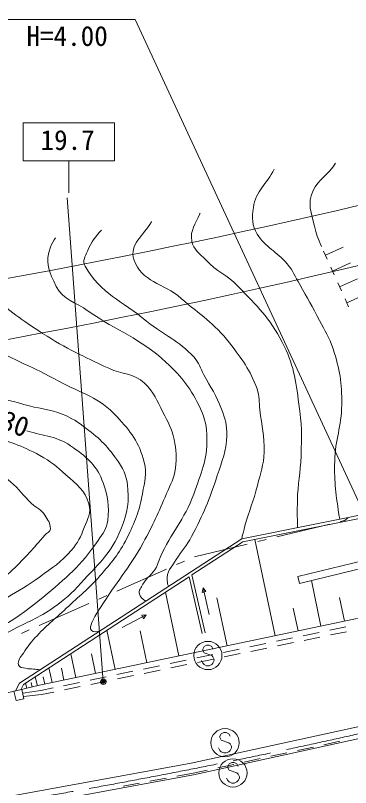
# Model space of a CAD drawing. Units: millimetres, scale not verified. Extents: x 40000 to 680000, y 20000 to 380000.
# Drawn here: x 426941 to 457754, y 271526 to 342568 of the extents above; entities that cross this region are included whole.
import ezdxf
from ezdxf.enums import TextEntityAlignment as Align

# ---------------------------------------------------------------- set-up
doc = ezdxf.new("R2010")
doc.units = ezdxf.units.MM
doc.header["$LTSCALE"] = 1000
doc.header["$PDMODE"] = 32
doc.header["$PDSIZE"] = 500
doc.linetypes.add('CHAIN', pattern=[18.5, 12, -1.5, 3.5, -1.5])
for name, color, linetype, lineweight in [('M-BGD', 7, 'Continuous', 13), ('M-BMK', 2, 'CHAIN', 13), ('M-BMK-ROW', 30, 'Continuous', 13), ('M-STR-HTXT', 7, 'Continuous', 13), ('M-STR-STRC', 7, 'Continuous', 13)]:
    doc.layers.add(name, color=color, linetype=linetype, lineweight=lineweight)
doc.styles.add('ＭＳ ゴシック', font='')
doc.styles.get('ＭＳ ゴシック').set_extended_font_data('MS Gothic')

msp = doc.modelspace()

# ---------------------------------------------------------------- linework, layer by layer
at = {"layer": 'M-BGD'}
for p, q in [((455440, 320513), (457081, 321252)), ((455604, 320148), (455276, 320878)), ((456096, 319054), (457738, 319793)), ((456261, 318689), (455932, 319419)), ((456753, 317595), (458394, 318333)), ((456917, 317230), (456589, 317960)), ((457410, 316136), (459051, 316874)), ((457574, 315771), (457245, 316500)), ((450831, 285494), (448968, 294361)), ((444106, 285687), (442903, 290913)), ((444398, 285754), (443171, 291087)), ((455034, 286377), (454151, 290581)), ((444096, 289484), (444195, 289891)), ((444755, 287455), (444195, 289891)), ((444195, 289891), (444461, 289568)), ((441964, 283632), (440732, 289500)), ((444461, 289568), (444096, 289484)), ((446398, 284563), (445466, 288996)), ((457204, 286833), (456748, 289004)), ((452932, 285936), (452491, 288038)), ((436751, 286251), (438969, 287404)), ((438550, 287398), (438969, 287404)), ((438723, 287065), (438550, 287398)), ((438969, 287404), (438723, 287065)), ((457314, 286312), (455846, 286005)), ((436097, 282399), (435342, 285993)), ((439030, 283016), (438414, 285950)), ((454867, 285800), (453399, 285494)), ((457392, 285869), (455923, 285566)), ((452420, 285289), (450952, 284982)), ((454944, 285365), (453475, 285062)), ((447526, 284266), (446057, 283960)), ((449973, 284778), (448504, 284471)), ((450047, 284355), (448578, 284052)), ((452495, 284860), (451026, 284557)), ((432503, 281645), (432041, 283845)), ((434300, 282022), (433923, 283819)), ((445078, 283755), (443610, 283448)), ((447598, 283850), (446129, 283547)), ((442631, 283244), (441163, 282937)), ((442701, 282841), (441232, 282538)), ((445150, 283345), (443681, 283043)), ((430303, 281182), (430020, 282530)), ((431403, 281413), (431172, 282514)), ((437737, 282221), (436269, 281914)), ((440184, 282732), (438716, 282426)), ((440253, 282336), (438784, 282033)), ((428957, 280894), (428762, 281711)), ((429629, 281041), (429488, 281715)), ((435290, 281710), (433821, 281403)), ((435356, 281326), (433887, 281023)), ((437804, 281831), (436335, 281528)), ((427984, 280663), (427872, 281132)), ((428470, 280778), (428373, 281187)), ((430395, 280687), (429265, 280451)), ((432843, 281199), (431374, 280892)), ((432907, 280821), (431438, 280519)), ((429265, 280451), (427608, 280197)), ((429351, 280088), (427678, 279905)), ((430459, 280317), (429351, 280088)), ((455313, 275466), (456779, 275787)), ((452871, 274933), (454337, 275253)), ((450429, 274399), (451894, 274719)), ((445544, 273331), (447009, 273652)), ((447986, 273865), (449452, 274185)), ((441769, 272559), (443287, 272838)), ((443287, 272838), (444567, 273118)), ((439310, 272108), (440785, 272379)), ((436851, 271657), (438326, 271928))]:
    msp.add_line(p, q, dxfattribs=at)
for points in [[(426945, 280415), (427315, 281128), (447746, 294422), (461479, 297172), (461337, 299750), (468934, 304331), (489628, 311098)], [(464188, 288300), (429149, 280940), (426464, 280301), (421876, 279584), (398470, 276308), (374738, 274059), (350855, 272828), (327965, 272278), (303959, 272935), (279920, 274378), (268625, 275481), (256727, 276805), (242333, 278488), (213212, 283229), (211907, 283372), (200975, 285331), (177777, 290226), (162286, 294597), (143942, 301907), (136577, 304368), (128706, 306811), (115359, 308902), (109549, 309905)], [(76689, 308159), (89927, 304114), (110814, 297984), (149826, 287269), (172825, 281432), (192594, 277110), (218464, 272247), (234706, 269643), (267947, 265374), (281560, 264172), (303893, 262878), (322749, 262439), (347538, 262767), (367601, 263788), (392448, 265995), (410520, 268261), (426813, 270787), (443098, 273776), (466141, 278812)], [(443171, 291087), (447862, 294139), (461793, 296929), (461646, 299586), (469060, 304056), (471552, 304871), (480266, 307721)], [(76364, 307108), (89612, 303060), (110513, 296925), (149545, 286206), (172572, 280362), (192375, 276032), (218275, 271164), (234549, 268554), (267828, 264280), (281480, 263075), (303848, 261779), (322744, 261338), (347574, 261668), (367678, 262691), (392565, 264901), (410672, 267172), (426997, 269703), (443315, 272697), (466397, 277742)], [(427424, 280529), (427678, 281006), (442903, 290913)]]:
    msp.add_lwpolyline(points, dxfattribs=at)
for points in [[(453050, 290312), (473275, 295236), (473122, 295865), (452896, 290942)], [(426801, 280381), (427521, 280552), (427725, 279697), (427005, 279525)]]:
    msp.add_lwpolyline(points, close=True, dxfattribs=at)
for points, knots in [([(455086, 321300), (454718, 322116), (454618, 322430), (454433, 323189), (454137, 324409), (453768, 325256), (454284, 326401), (454817, 327581), (455727, 327855), (456367, 328982)], [0, 0, 0, 0, 1, 1, 1, 2, 2, 2, 3, 3, 3, 3]), ([(450745, 328438), (450036, 327027), (449039, 326447), (448820, 324883), (448686, 323930), (448663, 323260), (449174, 322444), (449976, 321164), (450951, 320882), (451925, 319727), (452490, 319056), (452643, 318563), (453084, 317805), (453823, 316533), (454210, 315804), (454893, 314501), (455416, 313504), (455796, 312976), (456143, 311905), (456772, 309966), (456962, 308787), (456947, 306748), (456932, 304700), (456340, 303592), (456298, 301544), (456255, 299460), (456385, 298640), (456758, 296227)], [0, 0, 0, 0, 1, 1, 1, 2, 2, 2, 3, 3, 3, 4, 4, 4, 5, 5, 5, 6, 6, 6, 7, 7, 7, 8, 8, 8, 9, 9, 9, 9]), ([(452887, 295451), (452845, 296612), (452849, 296944), (452868, 297900), (452901, 299528), (453149, 300428), (453202, 302056), (453263, 303916), (453278, 304974), (453012, 306816), (452682, 309096), (452536, 310468), (451467, 312508), (450278, 314777), (449174, 315804), (447402, 317654), (446370, 318732), (445464, 318984), (444446, 320075), (443870, 320692), (443314, 320980), (443157, 321809), (442967, 322814), (443526, 323367), (443899, 324318), (443907, 324338), (443915, 324357), (443922, 324376)], [0, 0, 0, 0, 1, 1, 1, 2, 2, 2, 3, 3, 3, 4, 4, 4, 5, 5, 5, 6, 6, 6, 7, 7, 7, 8, 8, 8, 9, 9, 9, 9]), ([(447746, 294422), (447879, 294992), (447923, 295145), (448044, 295606), (448428, 297071), (448842, 297836), (449189, 299310), (449471, 300503), (449783, 301162), (449799, 302387), (449820, 303915), (449602, 304764), (449418, 306281), (449327, 307034), (449425, 307495), (449159, 308205), (448483, 310007), (447803, 310908), (446630, 312434), (445191, 314306), (443964, 314978), (442186, 316531), (440529, 317979), (438510, 318018), (437837, 320113), (437380, 321535), (438714, 322280), (439441, 323584), (439447, 323594), (439452, 323604), (439458, 323613)], [0, 0, 0, 0, 1, 1, 1, 2, 2, 2, 3, 3, 3, 4, 4, 4, 5, 5, 5, 6, 6, 6, 7, 7, 7, 8, 8, 8, 9, 9, 9, 10, 10, 10, 10]), ([(441025, 290049), (440930, 290250), (440922, 290369), (440893, 290581), (440785, 291393), (441312, 291799), (441732, 292502), (442243, 293356), (442676, 293745), (443139, 294625), (444247, 296726), (444772, 297968), (445495, 300230), (445947, 301642), (446343, 302440), (446378, 303922), (446400, 304888), (446243, 305448), (445889, 306346), (445381, 307637), (444939, 308291), (444274, 309509), (443929, 310141), (443849, 310579), (443368, 311116), (441936, 312713), (440658, 313082), (439002, 314445), (436713, 316329), (434811, 316930), (433348, 319508), (433078, 319985), (433354, 320388), (433563, 320893), (433912, 321734), (434358, 322299), (434850, 322826)], [0, 0, 0, 0, 1, 1, 1, 2, 2, 2, 3, 3, 3, 4, 4, 4, 5, 5, 5, 6, 6, 6, 7, 7, 7, 8, 8, 8, 9, 9, 9, 10, 10, 10, 11, 11, 11, 12, 12, 12, 12]), ([(438935, 288689), (438660, 288851), (438423, 289001), (438341, 289333), (438253, 289692), (438483, 289897), (438651, 290226), (439012, 290930), (439566, 291101), (439907, 291815), (440064, 292143), (440098, 292350), (440243, 292684), (441278, 295050), (442464, 296098), (443331, 298531), (444023, 300473), (444574, 301605), (444547, 303666), (444533, 304749), (444411, 305391), (443957, 306374), (443086, 308258), (442309, 309224), (440795, 310644), (438351, 312936), (436374, 313439), (433638, 315373), (432450, 316213), (431334, 316341), (430687, 317643), (430055, 318914), (429631, 319917), (430152, 321237), (430287, 321580), (430449, 321860), (430630, 322105)], [0, 0, 0, 0, 1, 1, 1, 2, 2, 2, 3, 3, 3, 4, 4, 4, 5, 5, 5, 6, 6, 6, 7, 7, 7, 8, 8, 8, 9, 9, 9, 10, 10, 10, 11, 11, 11, 12, 12, 12, 12]), ([(434702, 285935), (434465, 285872), (434100, 285769), (433930, 285982), (433772, 286180), (433876, 286435), (433972, 286699), (434185, 287289), (434442, 287558), (434773, 288091), (436234, 290452), (437329, 291604), (438675, 294032), (439628, 295750), (440083, 296759), (440836, 298574), (441208, 299472), (441540, 299960), (441649, 300927), (441763, 301948), (441735, 302549), (441526, 303556), (441311, 304593), (440989, 305126), (440506, 306068), (439944, 307166), (439692, 307874), (438802, 308728), (437799, 309689), (436776, 309506), (435520, 310100), (433091, 311247), (431700, 311864), (429442, 313318), (427484, 314579), (426406, 315338), (424662, 316882), (424295, 317207), (423973, 317354), (423832, 317825), (423455, 319085), (423885, 320029), (424551, 321066)], [0, 0, 0, 0, 1, 1, 1, 2, 2, 2, 3, 3, 3, 4, 4, 4, 5, 5, 5, 6, 6, 6, 7, 7, 7, 8, 8, 8, 9, 9, 9, 10, 10, 10, 11, 11, 11, 12, 12, 12, 13, 13, 13, 14, 14, 14, 14]), ([(418887, 320099), (418760, 319625), (418649, 319115), (418538, 318542), (418386, 317762), (418145, 317200), (418535, 316508), (419247, 315248), (420164, 314936), (421303, 314044), (422453, 313143), (423228, 312820), (424510, 312120), (426968, 310777), (428469, 310262), (430926, 308917), (433070, 307743), (434630, 307475), (436272, 305665), (437554, 304251), (438304, 303319), (438781, 301471), (439065, 300370), (438814, 299684), (438615, 298565), (438319, 296897), (437940, 295988), (437187, 294471), (436447, 292982), (435795, 292268), (434713, 291006), (433618, 289730), (432831, 289180), (431614, 288020), (430491, 286949), (429779, 286432), (428730, 285289), (428264, 284782), (428032, 284467), (427666, 283884), (427424, 283500), (427110, 283215), (427226, 282810), (427299, 282557), (427606, 282570), (427880, 282502), (428154, 282433), (428318, 282448), (428599, 282422), (428845, 282399), (428924, 282393), (429228, 282372)], [0, 0, 0, 0, 1, 1, 1, 2, 2, 2, 3, 3, 3, 4, 4, 4, 5, 5, 5, 6, 6, 6, 7, 7, 7, 8, 8, 8, 9, 9, 9, 10, 10, 10, 11, 11, 11, 12, 12, 12, 13, 13, 13, 14, 14, 14, 15, 15, 15, 16, 16, 16, 17, 17, 17, 17]), ([(413863, 319240), (413538, 318647), (413301, 318047), (413368, 317218), (413482, 315793), (414244, 315113), (415201, 314050), (416820, 312251), (418021, 311516), (420041, 310182), (421595, 309156), (422512, 308632), (424218, 307883), (425527, 307307), (426333, 307171), (427707, 306771), (429072, 306374), (429912, 306398), (431236, 305882), (432170, 305519), (432638, 305171), (433443, 304573), (434784, 303578), (435457, 302865), (436409, 301493), (437007, 300630), (437206, 299998), (437285, 298950), (437405, 297334), (437123, 296362), (436457, 294884), (435540, 292851), (434468, 292016), (432978, 290356), (432093, 289369), (431523, 288870), (430449, 288093), (429033, 287069), (428043, 286810), (426520, 285953), (424821, 284998), (424280, 284672), (422209, 283436)], [0, 0, 0, 0, 1, 1, 1, 2, 2, 2, 3, 3, 3, 4, 4, 4, 5, 5, 5, 6, 6, 6, 7, 7, 7, 8, 8, 8, 9, 9, 9, 10, 10, 10, 11, 11, 11, 12, 12, 12, 13, 13, 13, 14, 14, 14, 14]), ([(407971, 318324), (408397, 316250), (409364, 315304), (410593, 313580), (411327, 312551), (411632, 311857), (412593, 311037), (415317, 308716), (416958, 307477), (420147, 305853), (421781, 305020), (422790, 304757), (424483, 304051), (426326, 303283), (427454, 303049), (429197, 302075), (430208, 301510), (430717, 301081), (431575, 300304), (432566, 299406), (433340, 298905), (433695, 297617), (433924, 296786), (433569, 296259), (433269, 295451), (432942, 294573), (432685, 294084), (432086, 293364), (431128, 292212), (430354, 291787), (429152, 290894), (428037, 290066), (427321, 289736), (426154, 288985), (425152, 288340), (424605, 287957), (423596, 287323), (422394, 286568), (421781, 286022), (420483, 285447), (419367, 284953), (418896, 284816), (417515, 284466)], [0, 0, 0, 0, 1, 1, 1, 2, 2, 2, 3, 3, 3, 4, 4, 4, 5, 5, 5, 6, 6, 6, 7, 7, 7, 8, 8, 8, 9, 9, 9, 10, 10, 10, 11, 11, 11, 12, 12, 12, 13, 13, 13, 14, 14, 14, 14]), ([(406016, 317900), (406090, 317619), (406215, 317361), (406362, 317027), (407151, 315243), (407756, 314315), (408813, 312675), (409799, 311145), (410076, 310033), (411435, 308822), (414135, 306417), (416126, 305680), (419258, 303875), (420815, 302978), (421780, 302640), (423317, 301710), (424579, 300945), (425366, 300614), (426486, 299653), (427307, 298949), (427642, 298422), (428423, 297673), (428880, 297234), (429309, 297141), (429639, 296600), (429916, 296148), (430167, 295873), (430149, 295344), (430139, 295043), (429849, 294982), (429650, 294756), (428521, 293480), (427926, 292723), (426674, 291569), (425418, 290412), (424762, 289688), (423342, 288742), (421901, 287782), (420964, 287454), (419391, 286730), (417828, 286011), (417276, 285799), (415321, 285049)], [0, 0, 0, 0, 1, 1, 1, 2, 2, 2, 3, 3, 3, 4, 4, 4, 5, 5, 5, 6, 6, 6, 7, 7, 7, 8, 8, 8, 9, 9, 9, 10, 10, 10, 11, 11, 11, 12, 12, 12, 13, 13, 13, 14, 14, 14, 14]), ([(427997, 304334), (429555, 303885), (430820, 303865), (432286, 302793), (433616, 301820), (434450, 301119), (435005, 299568), (435464, 298287), (435568, 297462), (435421, 296109), (435335, 295313), (434993, 294918), (434541, 294258), (432927, 291904), (431643, 290844), (429454, 289013), (426289, 286365), (424563, 285765), (420249, 283828)], [0, 0, 0, 0, 1, 1, 1, 2, 2, 2, 3, 3, 3, 4, 4, 4, 5, 5, 5, 6, 6, 6, 6]), ([(439449, 211428), (441636, 214013), (442198, 214672), (443982, 216734), (446155, 219246), (447184, 220837), (449600, 223116), (452338, 225698), (453738, 227764), (457339, 228854), (459050, 229372), (460218, 229380), (461914, 228818), (463094, 228427), (463631, 227914), (464747, 227366), (465366, 227062), (465674, 226754), (466353, 226628), (466891, 226529), (467234, 226493), (467754, 226667), (469363, 227203), (470001, 228067), (471387, 229046), (472794, 230039), (473708, 230496), (474819, 231812), (476135, 233370), (476320, 234621), (477397, 236353), (478406, 237977), (478974, 238898), (480195, 240371), (481784, 242288), (483012, 243047), (484798, 244783), (485907, 245861), (486598, 246399), (487627, 247555), (489707, 249893), (490513, 251508), (492620, 253822), (494843, 256262), (496084, 257655), (498594, 259799), (501084, 261926), (502599, 262997), (505391, 264707), (508181, 266418), (509680, 267593), (512764, 268689), (514452, 269289), (515478, 269487), (517269, 269547), (519052, 269607), (520047, 269144), (521827, 269257), (523255, 269348), (524081, 269440), (525429, 269919), (526947, 270458), (527562, 271250), (528962, 272046), (531903, 273716), (533466, 274872), (536628, 276073), (538315, 276714), (539338, 276981), (541141, 277058), (542528, 277117), (543332, 277043), (544678, 276706), (546339, 276289), (547295, 275878), (548626, 274802), (549644, 273979), (549958, 273212), (550483, 272014), (551141, 270514), (551111, 269538), (551536, 267956), (552202, 265479), (552710, 264127), (553329, 261637), (554472, 257042), (554584, 255341), (555321, 249678)], [0, 0, 0, 0, 1, 1, 1, 2, 2, 2, 3, 3, 3, 4, 4, 4, 5, 5, 5, 6, 6, 6, 7, 7, 7, 8, 8, 8, 9, 9, 9, 10, 10, 10, 11, 11, 11, 12, 12, 12, 13, 13, 13, 14, 14, 14, 15, 15, 15, 16, 16, 16, 17, 17, 17, 18, 18, 18, 19, 19, 19, 20, 20, 20, 21, 21, 21, 22, 22, 22, 23, 23, 23, 24, 24, 24, 25, 25, 25, 26, 26, 26, 27, 27, 27, 28, 28, 28, 29, 29, 29, 29])]:
    msp.add_open_spline(points, degree=3, knots=knots, dxfattribs=at)
at = {"layer": 'M-BMK'}
msp.add_arc((327236, 859246), 597374, 264.29835, 283.44672, dxfattribs=at)
at = {"layer": 'M-BMK-ROW'}
for p, q in [((457237, 296099), (457511, 296336)), ((450980, 294587), (455840, 295762)), ((456812, 295996), (457237, 296099)), ((449230, 294164), (450008, 294352)), ((443398, 292754), (448258, 293929)), ((441749, 292035), (442480, 292359)), ((436263, 289604), (440835, 291630)), ((434618, 288875), (435349, 289199)), ((429132, 286445), (433703, 288470)), ((427486, 285716), (428217, 286040))]:
    msp.add_line(p, q, dxfattribs=at)
at = {"layer": 'M-STR-HTXT'}
msp.add_lwpolyline([(462518, 289106), (437937, 342199), (416687, 342199)], dxfattribs=at)
for centre, radius, start, end in [((314133, 939876), 631517, 278.78292, 291.73143), ((312289, 933905), 631505, 262.30143, 292.08309), ((328796, 883448), 653077, 265.89302, 292.30143)]:
    msp.add_arc(centre, radius, start, end, dxfattribs=at)
at = {"layer": 'M-STR-STRC'}
for p, q in [((427659, 332676), (436059, 332676)), ((427659, 329176), (427659, 332676)), ((436059, 332676), (436059, 329176)), ((436059, 329176), (427659, 329176)), ((431859, 329176), (431859, 326244)), ((435018, 281257), (431707, 325780)), ((444279, 284504), (444161, 284268)), ((444161, 284268), (444161, 284150)), ((444515, 284622), (444279, 284504)), ((444752, 284622), (444515, 284622)), ((444988, 284504), (444752, 284622)), ((445106, 284268), (444988, 284504)), ((444161, 284150), (444279, 283913)), ((444279, 283913), (444988, 283677)), ((444988, 283677), (445106, 283559)), ((445106, 283559), (445224, 283322)), ((444161, 282968), (444043, 283204)), ((444279, 282850), (444161, 282968)), ((444515, 282731), (444279, 282850)), ((444988, 282850), (444752, 282731)), ((445106, 282968), (444988, 282850)), ((445224, 283204), (445106, 282968)), ((445224, 283322), (445224, 283204)), ((444752, 282731), (444515, 282731)), ((445856, 276480), (445738, 276244)), ((446092, 276598), (445856, 276480)), ((446329, 276598), (446092, 276598)), ((446565, 276480), (446329, 276598)), ((446683, 276244), (446565, 276480)), ((445738, 276244), (445738, 276126)), ((445738, 276126), (445856, 275889)), ((445856, 275889), (446565, 275653)), ((446565, 275653), (446683, 275535)), ((445738, 274944), (445620, 275180)), ((445856, 274826), (445738, 274944)), ((446683, 274944), (446565, 274826)), ((446683, 275535), (446802, 275298)), ((446802, 275180), (446683, 274944)), ((446802, 275298), (446802, 275180)), ((446092, 274708), (445856, 274826)), ((446329, 274708), (446092, 274708)), ((446565, 274826), (446329, 274708)), ((446587, 273704), (446469, 273467)), ((446824, 273822), (446587, 273704)), ((447060, 273822), (446824, 273822)), ((447296, 273704), (447060, 273822)), ((447415, 273467), (447296, 273704)), ((446469, 273467), (446469, 273349)), ((446469, 273349), (446587, 273113)), ((446587, 273113), (447296, 272876)), ((447296, 272876), (447415, 272758)), ((446469, 272167), (446351, 272404)), ((446587, 272049), (446469, 272167)), ((447415, 272167), (447296, 272049)), ((447415, 272758), (447533, 272522)), ((447533, 272404), (447415, 272167)), ((447533, 272522), (447533, 272404)), ((446824, 271931), (446587, 272049)), ((447060, 271931), (446824, 271931)), ((447296, 272049), (447060, 271931))]:
    msp.add_line(p, q, dxfattribs=at)
for centre, radius in [((444633, 283677), 1300), ((435018, 281257), 150), ((435018, 281257), 120), ((435018, 281257), 90), ((435018, 281257), 60), ((435018, 281257), 30), ((446211, 275653), 1300), ((446942, 272876), 1300)]:
    msp.add_circle(centre, radius, dxfattribs=at)
msp.add_point((435018, 281257), dxfattribs=at)

# ---------------------------------------------------------------- texts
at = {"layer": 'M-BGD', "style": 'ＭＳ ゴシック'}
msp.add_text('30', height=1833, rotation=339.908, dxfattribs=at).set_placement((425233, 304055), align=Align.BOTTOM_LEFT)
at = {"layer": 'M-STR-HTXT', "style": 'ＭＳ ゴシック'}
msp.add_text('W=3.50\u3000H=4.00', height=1833, dxfattribs=at).set_placement((426702, 339211), align=Align.BOTTOM_CENTER)
at = {"layer": 'M-STR-STRC', "style": 'ＭＳ ゴシック'}
msp.add_text('19.7', height=1833, dxfattribs=at).set_placement((429245, 329639), align=Align.BOTTOM_LEFT)

doc.saveas('drawing.dxf')
